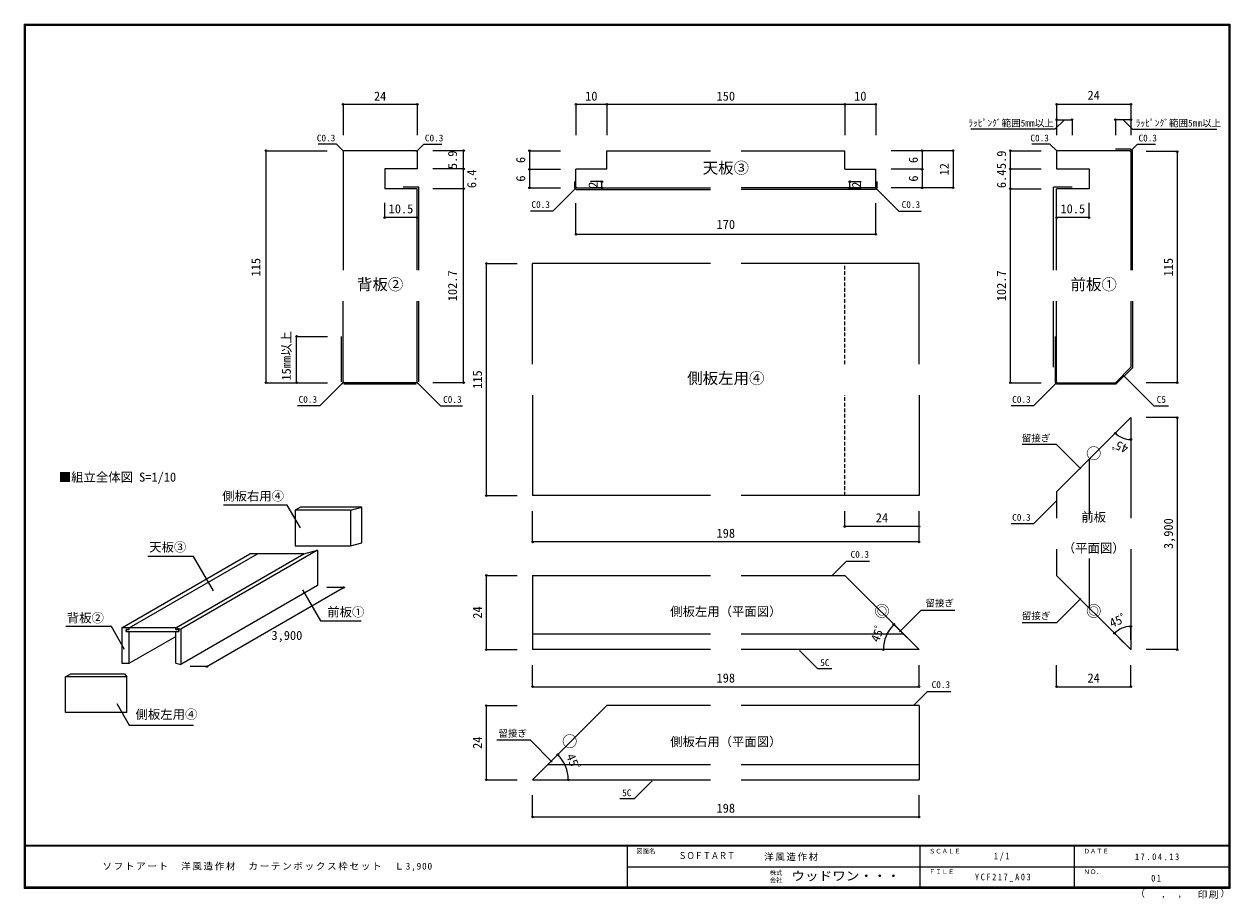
# Model space of a CAD drawing. Units: millimetres on the paper, with parts at other scales. Extents: x -195 to 195, y -143 to 140.
import ezdxf
from ezdxf.enums import TextEntityAlignment as Align

# ---------------------------------------------------------------- set-up
doc = ezdxf.new("R2010")
doc.units = ezdxf.units.MM
doc.header["$PDMODE"] = 32
doc.header["$PDSIZE"] = 0.5
doc.linetypes.add('DASHED1', pattern=[1.8, 1.2, -0.6])
for name, color, linetype in [('0-1_前板', 2, 'Continuous'), ('0-2_背板', 2, 'Continuous'), ('0-3_天板', 2, 'Continuous'), ('0-4_側板左用', 2, 'Continuous'), ('0-5_側板右用', 7, 'Continuous'), ('0-6_シート', 7, 'Continuous'), ('0-A_文字', 4, 'Continuous'), ('0-B_寸法', 7, 'Continuous'), ('1-0_補助線', 2, 'Continuous'), ('1-A_文字', 7, 'Continuous'), ('1-B_寸法', 7, 'Continuous'), ('F-1_枠', 6, 'Continuous'), ('F-A_文字', 7, 'Continuous')]:
    doc.layers.add(name, color=color, linetype=linetype)
doc.styles.add('HG明朝B', font='')
doc.styles.add('ＭＳ ゴシック', font='')
doc.styles.get('HG明朝B').set_extended_font_data('HG明朝B')
doc.styles.get('ＭＳ ゴシック').set_extended_font_data('MS Gothic')

msp = doc.modelspace()

# ---------------------------------------------------------------- linework, layer by layer
at = {"layer": '0-1_前板'}
for p, q in [((139.257, 98.754), (138.957, 98.454)), ((138.957, 98.454), (138.957, 92.854)), ((162.657, 98.754), (139.257, 98.754)), ((162.657, 98.754), (162.957, 98.454)), ((162.957, 98.454), (162.957, 60.104)), ((138.957, 92.854), (149.457, 92.854)), ((149.457, 92.854), (149.457, 86.454)), ((149.457, 86.454), (138.957, 86.454)), ((138.957, 60.104), (138.957, 86.454)), ((138.957, 24.054), (138.957, 50.104)), ((162.957, 50.104), (162.957, 28.754)), ((162.957, 28.754), (157.957, 23.754)), ((138.957, 24.054), (139.257, 23.754)), ((139.257, 23.754), (157.957, 23.754))]:
    msp.add_line(p, q, dxfattribs=at)
at = {"layer": '0-2_背板'}
for p, q in [((-91.548, 98.754), (-91.848, 98.454)), ((-91.848, 98.454), (-91.848, 60.104)), ((-68.148, 98.754), (-91.548, 98.754)), ((-68.148, 98.754), (-67.848, 98.454)), ((-67.848, 98.454), (-67.848, 92.854)), ((-67.848, 92.854), (-78.348, 92.854)), ((-78.348, 92.854), (-78.348, 86.454)), ((-67.848, 86.454), (-78.348, 86.454)), ((-67.848, 60.104), (-67.848, 86.454)), ((-91.848, 24.054), (-91.848, 50.104)), ((-67.848, 24.054), (-67.848, 50.104)), ((-91.848, 24.054), (-91.548, 23.754)), ((-68.148, 23.754), (-91.548, 23.754)), ((-68.148, 23.754), (-67.848, 24.054))]:
    msp.add_line(p, q, dxfattribs=at)
at = {"layer": '0-3_天板'}
for p, q in [((-6.534, 92.754), (-6.534, 98.754)), ((-6.534, 98.754), (26.966, 98.754)), ((36.966, 98.754), (70.466, 98.754)), ((70.466, 92.754), (70.466, 98.754)), ((-6.534, 92.754), (-16.534, 92.754)), ((-16.534, 87.054), (-16.534, 92.754)), ((70.466, 92.754), (80.466, 92.754)), ((80.466, 87.054), (80.466, 92.754)), ((-16.534, 87.054), (-16.234, 86.754)), ((-16.234, 86.754), (26.966, 86.754)), ((80.166, 86.754), (36.966, 86.754)), ((80.466, 87.054), (80.166, 86.754))]:
    msp.add_line(p, q, dxfattribs=at)
at = {"layer": '0-3_天板', "color": 7}
for p, q in [((162.957, 12.49), (162.957, -20.01)), ((138.957, -30.01), (138.957, -38.51)), ((162.957, -30.01), (162.957, -62.51)), ((162.957, -62.51), (138.957, -38.51))]:
    msp.add_line(p, q, dxfattribs=at)
msp.add_lwpolyline([(162.957, 12.49), (138.957, -11.51), (138.957, -20.01)], dxfattribs=at)
at = {"layer": '0-4_側板左用'}
for p, q in [((-30.534, 29.785), (-30.534, 62.285)), ((26.966, 62.285), (-30.534, 62.285)), ((94.466, 62.285), (36.966, 62.285)), ((94.466, 29.785), (94.466, 62.285)), ((-30.534, 19.785), (-30.534, -12.715)), ((94.466, 19.785), (94.466, -12.715)), ((26.966, -12.715), (-30.534, -12.715)), ((94.466, -12.715), (36.966, -12.715))]:
    msp.add_line(p, q, dxfattribs=at)
at = {"layer": '0-4_側板左用', "color": 7, "linetype": 'DASHED1'}
for p, q in [((70.466, 29.785), (70.466, 62.285)), ((70.466, -12.715), (70.466, 19.785))]:
    msp.add_line(p, q, dxfattribs=at)
at = {"layer": '0-4_側板左用', "color": 7}
for p, q in [((-30.534, -38.51), (26.966, -38.51)), ((-30.534, -38.51), (-30.534, -62.51)), ((36.966, -38.51), (70.466, -38.51)), ((94.466, -62.51), (70.466, -38.51)), ((26.966, -62.51), (-30.534, -62.51)), ((94.466, -62.51), (36.966, -62.51))]:
    msp.add_line(p, q, dxfattribs=at)
at = {"layer": '0-4_側板左用', "color": 4}
for p, q in [((26.966, -57.51), (-30.534, -57.51)), ((89.466, -57.51), (36.966, -57.51))]:
    msp.add_line(p, q, dxfattribs=at)
at = {"layer": '0-5_側板右用', "color": 4}
for p, q in [((149.457, -1.01), (149.457, -20.01)), ((149.457, -33.037), (149.457, -49.01)), ((-25.534, -99.594), (26.966, -99.594)), ((36.966, -99.594), (94.466, -99.594))]:
    msp.add_line(p, q, dxfattribs=at)
at = {"layer": '0-5_側板右用'}
for p, q in [((-30.534, -104.594), (-6.534, -80.594)), ((26.966, -80.594), (-6.534, -80.594)), ((94.466, -80.594), (36.966, -80.594)), ((94.466, -80.594), (94.466, -104.594)), ((-30.534, -104.594), (26.966, -104.594)), ((36.966, -104.594), (94.466, -104.594))]:
    msp.add_line(p, q, dxfattribs=at)
at = {"layer": '0-6_シート'}
for p, q in [((162.864, 99.254), (157.957, 99.254)), ((162.864, 99.254), (163.457, 98.661)), ((163.457, 60.104), (163.457, 98.661)), ((-67.348, 86.954), (-72.348, 86.954)), ((-67.348, 60.104), (-67.348, 86.954)), ((-17.034, 88.754), (-17.034, 86.847)), ((-16.441, 86.254), (-17.034, 86.847)), ((-16.441, 86.254), (26.966, 86.254)), ((80.373, 86.254), (36.966, 86.254)), ((80.966, 86.847), (80.373, 86.254)), ((80.966, 86.847), (80.966, 88.754)), ((143.957, 86.954), (137.957, 86.954)), ((137.957, 60.104), (137.957, 86.954)), ((-67.348, 24.054), (-67.348, 50.104)), ((137.957, 28.754), (137.957, 50.104)), ((-92.348, 24.054), (-92.348, 38.754)), ((138.457, 38.754), (138.457, 23.847)), ((-92.202, 23.7), (-91.902, 23.4)), ((-67.795, 23.4), (-67.495, 23.7)), ((138.457, 23.847), (139.05, 23.254)), ((-68.148, 23.254), (-91.548, 23.254))]:
    msp.add_line(p, q, dxfattribs=at)
msp.add_lwpolyline([(163.457, 50.104), (163.457, 28.547), (158.164, 23.254), (139.05, 23.254)], dxfattribs=at)
at = {"layer": '0-A_文字'}
for p, q in [((138.429, 105.726), (111.176, 105.726)), ((141.457, 108.754), (138.429, 105.726)), ((-94.004, 100.909), (-99.854, 100.909)), ((-91.698, 98.604), (-94.004, 100.909)), ((-67.998, 98.604), (-65.693, 100.909)), ((-65.693, 100.909), (-59.843, 100.909)), ((136.802, 100.909), (130.951, 100.909)), ((139.107, 98.604), (136.802, 100.909)), ((162.807, 98.604), (165.113, 100.909)), ((165.113, 100.909), (170.963, 100.909)), ((-16.384, 86.904), (-24.026, 79.261)), ((80.316, 86.904), (87.959, 79.261)), ((-24.026, 79.261), (-31.218, 79.261)), ((87.959, 79.261), (95.151, 79.261)), ((-91.698, 23.904), (-99.341, 16.261)), ((-67.998, 23.904), (-60.356, 16.261)), ((139.107, 23.904), (131.464, 16.261)), ((-99.341, 16.261), (-106.533, 16.261)), ((-60.356, 16.261), (-53.164, 16.261)), ((131.464, 16.261), (124.273, 16.261)), ((138.957, -14.365), (131.464, -21.857)), ((131.464, -21.857), (124.273, -21.857))]:
    msp.add_line(p, q, dxfattribs=at)
at = {"layer": '0-A_文字', "color": 7}
for p, q in [((138.91, 3.817), (127.853, 3.817)), ((146.799, -4.072), (138.91, 3.817)), ((66.403, -38.51), (70.956, -33.956)), ((70.956, -33.956), (78.488, -33.956)), ((92.617, -80.594), (97.171, -76.041)), ((97.171, -76.041), (104.703, -76.041))]:
    msp.add_line(p, q, dxfattribs=at)
at = {"layer": '0-A_文字'}
for points in [[(160.457, 108.754), (163.485, 105.726), (190.738, 105.726)], [(160.457, 26.254), (170.45, 16.261), (175.14, 16.261)]]:
    msp.add_lwpolyline(points, dxfattribs=at)
at = {"layer": '0-A_文字', "color": 7}
for points in [[(146.799, -45.947), (138.91, -53.836), (127.853, -53.836)], [(88.106, -56.794), (95.172, -49.728), (105.994, -49.728)], [(55.767, -62.815), (61.595, -68.644), (66.224, -68.644)], [(-24.173, -98.879), (-31.24, -91.813), (-42.062, -91.813)], [(8.165, -104.9), (2.337, -110.728), (-2.291, -110.728)]]:
    msp.add_lwpolyline(points, dxfattribs=at)
at = {"layer": '0-B_寸法', "color": 4}
for p, q in [((-91.848, 113.754), (-67.848, 113.754)), ((-91.848, 113.754), (-91.848, 103.754)), ((-67.848, 113.754), (-67.848, 103.754)), ((-16.534, 113.754), (80.466, 113.754)), ((-16.534, 113.754), (-16.534, 103.754)), ((-6.534, 113.754), (-6.534, 103.754)), ((70.466, 113.754), (70.466, 103.754)), ((80.466, 113.754), (80.466, 103.754)), ((138.957, 113.754), (162.957, 113.754)), ((138.957, 113.754), (138.957, 103.754)), ((162.957, 113.754), (162.957, 103.754)), ((138.957, 108.754), (143.957, 108.754)), ((143.957, 108.754), (143.957, 103.754)), ((162.957, 108.754), (157.957, 108.754)), ((157.957, 108.754), (157.957, 103.754)), ((-116.759, 23.754), (-116.759, 98.754)), ((-116.759, 98.754), (-96.938, 98.754)), ((-52.848, 98.754), (-62.848, 98.754)), ((-52.848, 23.754), (-52.848, 98.754)), ((-31.534, 98.754), (-31.534, 86.754)), ((-31.534, 98.754), (-21.534, 98.754)), ((105.466, 98.754), (85.466, 98.754)), ((95.466, 98.754), (95.466, 86.754)), ((105.466, 98.754), (105.466, 86.754)), ((123.957, 98.754), (123.957, 23.754)), ((123.957, 98.754), (133.957, 98.754)), ((177.957, 98.454), (167.957, 98.454)), ((177.957, 98.454), (177.957, 23.754)), ((-52.848, 92.854), (-62.848, 92.854)), ((-31.534, 92.754), (-21.534, 92.754)), ((95.466, 92.754), (85.466, 92.754)), ((123.957, 92.854), (133.957, 92.854)), ((-52.848, 86.454), (-62.848, 86.454)), ((-31.534, 86.754), (-21.534, 86.754)), ((-8.137, 88.754), (-11.761, 88.754)), ((-8.137, 86.754), (-11.761, 86.754)), ((-8.137, 86.754), (-8.137, 88.754)), ((72.07, 86.754), (72.07, 88.754)), ((72.07, 88.754), (75.693, 88.754)), ((72.07, 86.754), (75.693, 86.754)), ((105.466, 86.754), (85.466, 86.754)), ((123.957, 86.454), (133.957, 86.454)), ((-78.348, 77.132), (-78.348, 81.947)), ((-67.848, 77.132), (-67.848, 81.947)), ((138.957, 77.132), (138.957, 81.947)), ((149.457, 77.132), (149.457, 81.947)), ((-16.534, 71.754), (-16.534, 81.754)), ((80.466, 71.754), (80.466, 81.754)), ((-67.848, 77.132), (-78.348, 77.132)), ((149.457, 77.132), (138.957, 77.132)), ((-16.534, 71.754), (80.466, 71.754)), ((-45.534, 62.285), (-45.534, -12.715)), ((-45.534, 62.285), (-35.534, 62.285)), ((-106.848, 23.754), (-106.848, 38.754)), ((-106.848, 38.754), (-96.848, 38.754)), ((-116.759, 23.754), (-96.848, 23.754)), ((-52.848, 23.754), (-62.848, 23.754)), ((123.957, 23.754), (133.957, 23.754)), ((177.957, 23.754), (167.957, 23.754)), ((177.957, 12.49), (167.957, 12.49)), ((177.957, 12.49), (177.957, -62.51)), ((160.614, 10.148), (157.944, 7.477)), ((162.957, 9.177), (162.957, 5.401)), ((-45.534, -12.715), (-35.534, -12.715)), ((-30.534, -27.715), (-30.534, -17.715)), ((70.466, -22.715), (70.466, -17.715)), ((94.466, -27.715), (94.466, -17.715)), ((94.466, -22.715), (70.466, -22.715)), ((94.466, -27.715), (-30.534, -27.715)), ((-45.534, -38.51), (-45.534, -62.51)), ((-45.534, -38.51), (-35.534, -38.51)), ((90.505, -58.548), (86.319, -54.362)), ((160.714, -60.266), (157.675, -57.227)), ((162.957, -59.337), (162.957, -55.039)), ((-45.534, -62.51), (-35.534, -62.51)), ((88.864, -62.51), (82.944, -62.51)), ((177.957, -62.51), (167.957, -62.51)), ((-30.534, -74.51), (-30.534, -67.51)), ((94.466, -74.51), (94.466, -67.51)), ((138.957, -74.51), (138.957, -67.51)), ((162.957, -74.51), (162.957, -67.51)), ((-30.534, -74.51), (94.466, -74.51)), ((138.957, -74.51), (162.957, -74.51)), ((-45.534, -80.594), (-45.534, -104.594)), ((-45.534, -80.594), (-35.534, -80.594)), ((-26.572, -100.633), (-22.386, -96.447)), ((-45.534, -104.594), (-35.534, -104.594)), ((-24.931, -104.594), (-19.012, -104.594)), ((-30.534, -116.594), (-30.534, -109.594)), ((94.466, -116.594), (94.466, -109.594)), ((-30.534, -116.594), (94.466, -116.594))]:
    msp.add_line(p, q, dxfattribs=at)
for centre, radius, start, end in [((162.957, 12.49), 7.09, 225, 270), ((94.466, -62.51), 11.522, 135, 180), ((162.957, -62.51), 7.471, 90, 135), ((-30.534, -104.594), 11.522, 0, 45)]:
    msp.add_arc(centre, radius, start, end, dxfattribs=at)
at = {"layer": '0-B_寸法'}
for p in [(-91.848, 113.754), (-67.848, 113.754), (-16.534, 113.754), (-6.534, 113.754), (70.466, 113.754), (80.466, 113.754), (138.957, 113.754), (162.957, 113.754), (138.957, 108.754), (143.957, 108.754), (157.957, 108.754), (162.957, 108.754), (-116.759, 98.754), (-52.848, 98.754), (-31.534, 98.754), (95.466, 98.754), (105.466, 98.754), (123.957, 98.754), (177.957, 98.454), (-52.848, 92.854), (-31.534, 92.754), (95.466, 92.754), (123.957, 92.854), (-52.848, 86.454), (-31.534, 86.754), (-8.137, 88.754), (-8.137, 86.754), (72.07, 88.754), (72.07, 86.754), (95.466, 86.754), (105.466, 86.754), (123.957, 86.454), (-78.348, 77.132), (-67.848, 77.132), (138.957, 77.132), (149.457, 77.132), (-16.534, 71.754), (80.466, 71.754), (-45.534, 62.285), (-106.848, 38.754), (-116.759, 23.754), (-106.848, 23.754), (-52.848, 23.754), (123.957, 23.754), (177.957, 23.754), (177.957, 12.49), (157.944, 7.477), (162.957, 5.401), (-45.534, -12.715), (70.466, -22.715), (94.466, -22.715), (-30.534, -27.715), (94.466, -27.715), (-45.534, -38.51), (86.319, -54.362), (157.675, -57.227), (162.957, -55.039), (-45.534, -62.51), (82.944, -62.51), (177.957, -62.51), (-30.534, -74.51), (94.466, -74.51), (138.957, -74.51), (162.957, -74.51), (-45.534, -80.594), (-22.386, -96.447), (-45.534, -104.594), (-19.012, -104.594), (-30.534, -116.594), (94.466, -116.594)]:
    msp.add_point(p, dxfattribs=at)
at = {"layer": '1-0_補助線'}
for p, q in [((-89.462, -17.456), (-107.304, -17.456)), ((-85.808, -16.477), (-105.608, -16.477)), ((-89.462, -17.456), (-85.808, -16.477)), ((-89.462, -17.456), (-89.462, -28.956)), ((-85.808, -27.977), (-85.808, -16.477)), ((-100.085, -30.307), (-144.338, -55.856)), ((-104.564, -31.507), (-100.085, -30.307)), ((-100.085, -30.307), (-100.085, -41.807)), ((-163.377, -55.417), (-121.964, -31.507)), ((-160.977, -55.417), (-119.564, -31.507)), ((-145.977, -55.417), (-104.564, -31.507)), ((-104.564, -31.507), (-121.964, -31.507)), ((-100.085, -41.807), (-144.338, -67.356)), ((-163.377, -55.417), (-163.377, -66.917)), ((-145.977, -55.417), (-163.377, -55.417)), ((-162.027, -56.007), (-162.027, -56.647)), ((-160.977, -56.007), (-162.027, -56.007)), ((-160.977, -56.647), (-162.027, -56.647)), ((-160.977, -56.017), (-161.977, -56.017)), ((-161.977, -56.617), (-161.977, -56.017)), ((-161.977, -56.617), (-144.977, -56.617)), ((-160.977, -56.017), (-160.977, -55.417)), ((-160.977, -66.917), (-160.977, -56.647)), ((-160.977, -66.917), (-145.977, -58.257)), ((-145.977, -56.017), (-145.977, -55.417)), ((-145.977, -55.417), (-144.338, -55.856)), ((-145.977, -56.007), (-144.927, -56.007)), ((-145.977, -56.017), (-144.977, -56.017)), ((-145.977, -56.647), (-144.927, -56.647)), ((-145.977, -66.917), (-145.977, -56.647)), ((-144.977, -56.617), (-144.977, -56.017)), ((-144.927, -56.007), (-144.927, -56.647)), ((-144.338, -55.856), (-144.338, -67.356)), ((-163.377, -66.917), (-160.977, -66.917)), ((-145.977, -66.917), (-144.338, -67.356)), ((-161.829, -71.321), (-181.629, -71.321)), ((-179.933, -70.341), (-162.533, -70.341)), ((-162.533, -70.341), (-161.829, -71.321)), ((-161.829, -82.821), (-161.829, -71.321)), ((-161.829, -82.821), (-181.629, -82.821))]:
    msp.add_line(p, q, dxfattribs=at)
for points in [[(-105.608, -16.477), (-107.304, -17.456), (-107.304, -28.956)], [(-107.304, -28.956), (-89.462, -28.956), (-85.808, -27.977)], [(-181.629, -82.821), (-181.629, -71.321), (-179.933, -70.341)]]:
    msp.add_lwpolyline(points, dxfattribs=at)
at = {"layer": '1-A_文字'}
for p, q in [((-109.918, -15.799), (-130.475, -15.799)), ((-105.654, -23.185), (-109.918, -15.799)), ((-140.164, -32.425), (-154.934, -32.425)), ((-133.769, -43.502), (-140.164, -32.425)), ((-104.937, -43.185), (-99.169, -53.176)), ((-99.169, -53.176), (-85.983, -53.176)), ((-166.777, -55.021), (-181.49, -55.021)), ((-162.492, -62.442), (-166.777, -55.021)), ((-165.016, -79.945), (-161.008, -86.887)), ((-161.008, -86.887), (-140.259, -86.887))]:
    msp.add_line(p, q, dxfattribs=at)
at = {"layer": '1-B_寸法', "color": 4}
for p, q in [((-135.914, -67.976), (-91.661, -42.426)), ((-91.661, -42.426), (-97.052, -42.426)), ((-135.914, -67.976), (-141.277, -67.976))]:
    msp.add_line(p, q, dxfattribs=at)
at = {"layer": '1-B_寸法'}
for p in [(-91.661, -42.426), (-135.914, -67.976)]:
    msp.add_point(p, dxfattribs=at)
at = {"layer": 'F-1_枠'}
for p, q in [((-195, 139.667), (-195, -139.667)), ((-195, 139.667), (195, 139.667)), ((-195, 139.5), (195, 139.5)), ((-195, 139.333), (195, 139.333)), ((-194.833, 139.667), (-194.833, -139.667)), ((-194.667, 139.667), (-194.667, -139.667)), ((194.667, 139.667), (194.667, -139.667)), ((194.833, 139.667), (194.833, -139.667)), ((195, 139.667), (195, -139.667)), ((195, -125.833), (-195, -125.833)), ((195, -126), (-195, -126)), ((0, -126), (0, -139.333)), ((94.667, -126), (94.667, -139.333)), ((144.667, -126), (144.667, -139.333)), ((0, -132.667), (194.667, -132.667)), ((195, -139.333), (-195, -139.333)), ((195, -139.5), (-195, -139.5)), ((195, -139.667), (-195, -139.667))]:
    msp.add_line(p, q, dxfattribs=at)

# ---------------------------------------------------------------- texts
at = {"layer": '0-A_文字', "color": 7, "style": 'ＭＳ ゴシック'}
for s, height, p in [('天板③', 3.666, (24.466, 90.254)), ('背板②', 3.666, (-87.348, 52.604)), ('前板①', 3.666, (143.457, 52.604)), ('側板左用④', 3.666, (19.466, 22.285)), ('○', 3.666, (148.457, -2.01)), ('前板', 2.933, (146.957, -22.01)), ('（平面図）', 2.933, (140.957, -32.01)), ('側板左用（平面図）', 2.933, (13.966, -52.51)), ('◎', 3.666, (79.966, -53.01)), ('◎', 3.666, (148.457, -53.01)), ('○', 3.666, (-21.034, -95.094)), ('側板右用（平面図）', 2.933, (13.966, -94.594))]:
    msp.add_text(s, height=height, dxfattribs=at).set_placement(p, align=Align.BOTTOM_LEFT)
at = {"layer": '0-B_寸法', "style": 'ＭＳ ゴシック'}
for s, height, p in [('24', 2.933, (-81.848, 114.052)), ('10', 2.933, (-13.534, 114.052)), ('150', 2.933, (28.966, 114.052)), ('10', 2.933, (73.466, 114.052)), ('24', 2.933, (148.957, 114.343)), ('ﾗｯﾋﾟﾝｸﾞ範囲5㎜以上', 2.199, (110.393, 105.914)), ('ﾗｯﾋﾟﾝｸﾞ範囲5㎜以上', 2.199, (164.521, 105.914)), ('C0.3', 2.199, (-100.323, 101.097)), ('C0.3', 2.199, (-65.373, 101.097)), ('C0.3', 2.199, (130.482, 101.097)), ('C0.3', 2.199, (165.432, 101.097)), ('C0.3', 2.199, (-30.905, 79.609)), ('C0.3', 2.199, (88.838, 79.609)), ('10.5', 2.933, (-77.098, 77.632)), ('10.5', 2.933, (140.207, 77.632)), ('170', 2.933, (28.966, 72.588)), ('C0.3', 2.199, (-106.22, 16.609)), ('C0.3', 2.199, (-59.477, 16.609)), ('C0.3', 2.199, (124.586, 16.609)), ('C5', 2.199, (171.329, 16.609)), ('留接ぎ', 2.199, (127.701, 4.103)), ('24', 2.933, (80.466, -22.215)), ('C0.3', 2.199, (124.586, -21.509)), ('198', 2.933, (28.966, -27.215)), ('C0.3', 2.199, (72.309, -33.476)), ('留接ぎ', 2.199, (96.525, -49.248)), ('留接ぎ', 2.199, (127.701, -53.348)), ('5C', 2.199, (62.497, -68.457)), ('198', 2.933, (28.966, -74.01)), ('C0.3', 2.199, (98.524, -75.561)), ('24', 2.933, (148.957, -74.01)), ('留接ぎ', 2.199, (-41.592, -91.333)), ('5C', 2.199, (-1.564, -110.541)), ('198', 2.933, (28.966, -116.094))]:
    msp.add_text(s, height=height, dxfattribs=at).set_placement(p, align=Align.BOTTOM_LEFT)
for s, rotation, p in [('5.9', 90, (-54.101, 92.804)), ('5.9', 90, (123.457, 92.804)), ('6', 90, (-32.046, 94.754)), ('6', 90, (94.954, 94.754)), ('12', 90, (104.954, 90.754)), ('6.4', 90, (-47.889, 86.654)), ('6', 90, (-32.046, 88.754)), ('6', 90, (94.954, 88.754)), ('6.4', 90, (123.457, 86.654)), ('2', 90, (-8.637, 86.754)), ('2', 90, (76.57, 86.754)), ('115', 90, (-117.714, 58.096)), ('115', 90, (177.457, 58.104)), ('102.7', 90, (-54.101, 50.104)), ('102.7', 90, (123.457, 50.104)), ('15㎜以上', 90, (-107.852, 24.443)), ('115', 90, (-46.034, 21.785)), ('45ﾟ', 157.5, (162.824, 4.33)), ('3,900', 90, (177.457, -30.01)), ('24', 90, (-46.034, -52.51)), ('45ﾟ', 22.5, (157.135, -56.294)), ('45ﾟ', 67.5, (82.211, -60.681)), ('24', 90, (-46.034, -94.594)), ('45ﾟ', 292.5, (-20.575, -97.222))]:
    msp.add_text(s, height=2.933, rotation=rotation, dxfattribs=at).set_placement(p, align=Align.BOTTOM_LEFT)
at = {"layer": '1-A_文字', "style": 'ＭＳ ゴシック'}
for s, p in [('■組立全体図 S=1/10', (-183.794, -9.085)), ('側板右用④', (-130.929, -15.187)), ('天板③', (-154.541, -31.7)), ('背板②', (-181.194, -54.593)), ('前板①', (-96.959, -52.678)), ('側板左用④', (-158.959, -85.769))]:
    msp.add_text(s, height=2.933, dxfattribs=at).set_placement(p, align=Align.BOTTOM_LEFT)
at = {"layer": '1-B_寸法', "style": 'ＭＳ ゴシック'}
msp.add_text('3,900', height=2.933, dxfattribs=at).set_placement((-114.997, -60.255), align=Align.BOTTOM_LEFT)
at = {"layer": 'F-A_文字', "style": 'ＭＳ ゴシック'}
for s, height, p in [('図面名', 1.466, (3, -128.833)), ('ＳＣＡＬＥ', 1.466, (97.667, -128.833)), ('ＤＡＴＥ', 1.466, (147.667, -128.833)), ('株式', 1.466, (46.167, -135.8)), ('会社', 1.466, (46.167, -138.2)), ('ＦＩＬＥ', 1.466, (97.667, -135.5)), ('ＮＯ．', 1.466, (147.667, -135.5)), ('（', 2.199, (164.468, -143.11)), ('）', 2.199, (191.947, -142.971)), (',', 2.199, (172.709, -143.11)), (',', 2.199, (178.007, -143.018))]:
    msp.add_text(s, height=height, dxfattribs=at).set_placement(p, align=Align.BOTTOM_LEFT)
at = {"layer": 'F-A_文字'}
for s, height, style, width, p in [('ＳＯＦＴＡＲＴ', 2.199, 'HG明朝B', 0.85, (16.667, -130.86)), ('ウッドワン・・・', 2.933, 'ＭＳ ゴシック', 1.1, (53.167, -138))]:
    msp.add_text(s, height=height, dxfattribs=dict(at, style=style, width=width)).set_placement(p, align=Align.BOTTOM_LEFT)
at = {"layer": 'F-A_文字', "char_height": 2.199, "attachment_point": 7, "style": 'ＭＳ ゴシック'}
for s, insert in [('\\T1.17;洋風造作材', (44.347, -130.833)), ('\\T1.38;\\W0.9;1/1', (118.667, -130.833)), ('\\T1.39;\\W0.85;17.04.13', (164.292, -130.583)), ('\\T1.18;ソフトアート\u3000洋風造作材\u3000カーテンボックス枠セット\u3000Ｌ3,900', (-169.667, -134.167)), ('\\T1.39;\\W0.85;YCF217_A03', (112.542, -137.5)), ('\\T1.36;\\W0.9;01', (169.542, -137.5)), ('\\T1.17;印刷', (184.605, -143.064))]:
    msp.add_mtext(s, dxfattribs=dict(at, insert=insert))

doc.saveas('drawing.dxf')
